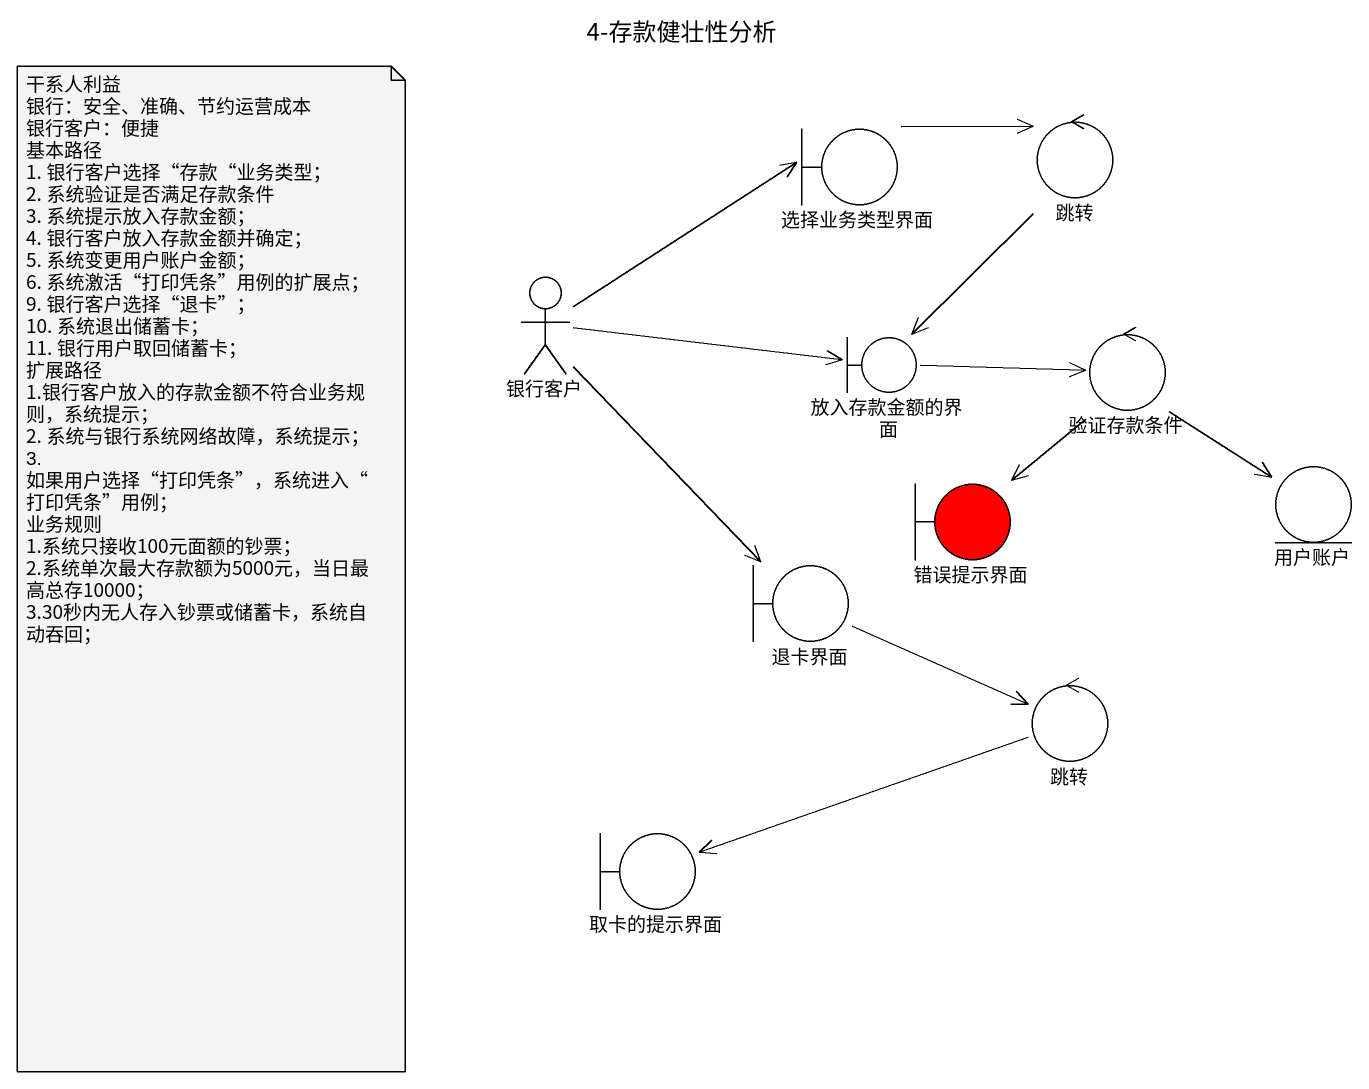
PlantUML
@startuml
title 4-存款健壮性分析
boundary 选择业务类型界面
control 跳转
actor 银行客户
boundary 放入存款金额的界面
control 验证存款条件
boundary 错误提示界面 #FF0000
entity 用户账户
boundary 退卡界面
control "跳转" as 跳转_2
boundary 取卡的提示界面
选择业务类型界面 -right-> 跳转
跳转 --> 放入存款金额的界面
银行客户 -right-> 选择业务类型界面
银行客户 -right-> 放入存款金额的界面
银行客户 --> 退卡界面
放入存款金额的界面 -right-> 验证存款条件
验证存款条件 --> 错误提示界面
验证存款条件 --> 用户账户
退卡界面 -right-> 跳转_2
跳转_2 -left-> 取卡的提示界面
note as N1
  干系人利益
  银行：安全、准确、节约运营成本
  银行客户：便捷
  基本路径
  1. 银行客户选择“存款“业务类型；
  2. 系统验证是否满足存款条件
  3. 系统提示放入存款金额；
  4. 银行客户放入存款金额并确定；
  5. 系统变更用户账户金额；
  6. 系统激活“打印凭条”用例的扩展点；
  9. 银行客户选择“退卡”；
  10. 系统退出储蓄卡；
  11. 银行用户取回储蓄卡；
  扩展路径
  1.银行客户放入的存款金额不符合业务规则，系统提示；
  2. 系统与银行系统网络故障，系统提示；
  3. 如果用户选择“打印凭条”，系统进入“打印凭条”用例；
  业务规则
  1.系统只接收100元面额的钞票；
  2.系统单次最大存款额为5000元，当日最高总存10000；
  3.30秒内无人存入钞票或储蓄卡，系统自动吞回；
end note
@enduml
